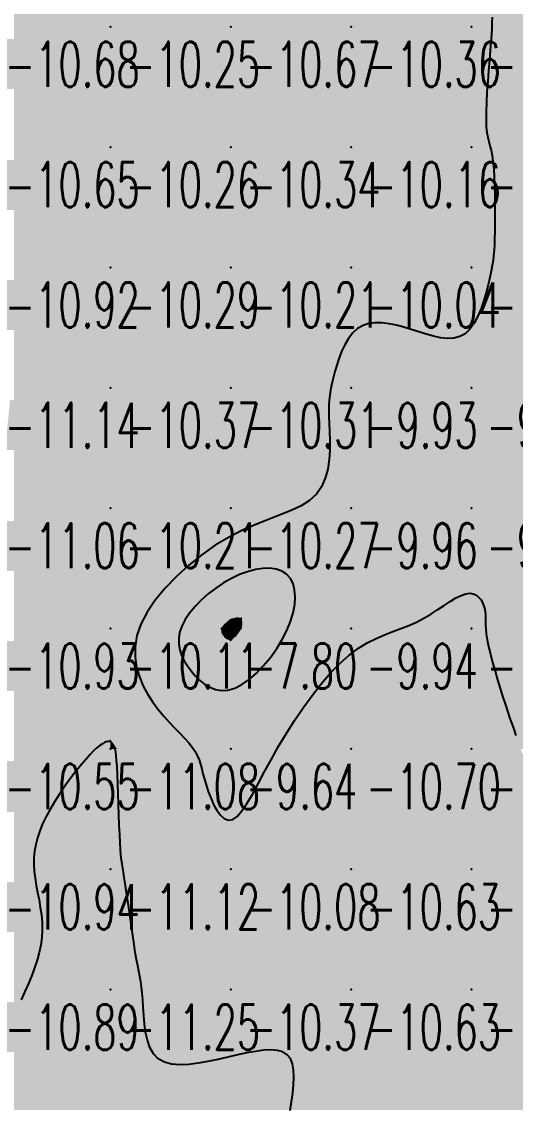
# Model space of a CAD drawing. Header units: millimetres. Extents: x 88261 to 90953, y 390274 to 392322.
# Drawn here: x 89812.9 to 89853.9, y 391777.6 to 391867.7 of the extents above; entities that cross this region are included whole.
import ezdxf
from ezdxf.enums import TextEntityAlignment as Align

# ---------------------------------------------------------------- set-up
doc = ezdxf.new("R2010")
doc.units = ezdxf.units.MM
doc.header["$LTSCALE"] = 25
for name, color, linetype in [('CN_03_00', 7, 'Continuous'), ('CN_04_00', 242, 'Continuous'), ('COTEAlt', 7, 'Continuous'), ('TN_COLORIAGE', 7, 'Continuous')]:
    doc.layers.add(name, color=color, linetype=linetype)
doc.styles.add('Simplex 1.0', font='Simplex.shx', dxfattribs={"width": 0.99, "height": 2.5})
doc.styles.get("Standard").update_dxf_attribs({"font": 'times.ttf'})

# ---------------------------------------------------------------- blocks, each defined once
blk = doc.blocks.new('COTE')
at = {"color": 0}
blk.add_point((0, 0), dxfattribs=at)
at = {"layer": 'COTEAlt'}
blk.add_attdef('ALT', text='', height=3.75, dxfattribs=at).set_placement((1.25, -1.25), align=Align.TOP_LEFT)

msp = doc.modelspace()

# ---------------------------------------------------------------- linework, layer by layer
at = {"layer": 'CN_03_00', "flags": 128}
for points, elevation in [([(89835.218, 391817.824), (89835.433, 391818.545), (89835.56, 391819.229), (89835.6, 391819.868), (89835.553, 391820.45), (89835.418, 391820.965), (89835.197, 391821.403), (89834.89, 391821.753), (89834.498, 391822.008), (89834.032, 391822.169), (89833.502, 391822.24), (89832.921, 391822.226), (89832.3, 391822.13), (89831.65, 391821.958), (89830.983, 391821.712), (89830.311, 391821.398), (89829.644, 391821.02), (89828.995, 391820.588), (89828.377, 391820.112), (89827.803, 391819.602), (89827.283, 391819.07), (89826.831, 391818.525), (89826.46, 391817.978), (89826.181, 391817.439), (89826.004, 391816.917), (89825.923, 391816.412), (89825.929, 391815.925), (89826.013, 391815.454), (89826.166, 391814.999), (89826.379, 391814.558), (89826.643, 391814.131), (89826.949, 391813.717), (89827.29, 391813.318), (89827.664, 391812.947), (89828.069, 391812.623), (89828.508, 391812.362), (89828.977, 391812.179), (89829.479, 391812.094), (89830.011, 391812.121), (89830.575, 391812.279), (89831.167, 391812.577), (89831.774, 391813.002), (89832.382, 391813.534), (89832.976, 391814.151), (89833.541, 391814.835), (89834.063, 391815.564), (89834.525, 391816.318), (89834.915, 391817.078), (89835.218, 391817.824)], -9), ([(89831.071, 391817.336), (89831.107, 391817.455), (89831.128, 391817.569), (89831.135, 391817.675), (89831.127, 391817.771), (89831.105, 391817.856), (89831.068, 391817.929), (89831.017, 391817.987), (89830.952, 391818.029), (89830.875, 391818.055), (89830.787, 391818.067), (89830.691, 391818.065), (89830.588, 391818.049), (89830.481, 391818.021), (89830.37, 391817.98), (89830.259, 391817.928), (89830.149, 391817.865), (89830.041, 391817.794), (89829.939, 391817.715), (89829.844, 391817.631), (89829.758, 391817.542), (89829.683, 391817.452), (89829.622, 391817.362), (89829.575, 391817.272), (89829.546, 391817.186), (89829.533, 391817.102), (89829.534, 391817.022), (89829.548, 391816.944), (89829.573, 391816.868), (89829.608, 391816.795), (89829.652, 391816.725), (89829.703, 391816.656), (89829.759, 391816.59), (89829.821, 391816.529), (89829.888, 391816.475), (89829.961, 391816.432), (89830.038, 391816.402), (89830.121, 391816.388), (89830.21, 391816.392), (89830.303, 391816.418), (89830.401, 391816.468), (89830.501, 391816.538), (89830.602, 391816.626), (89830.7, 391816.728), (89830.794, 391816.841), (89830.88, 391816.962), (89830.957, 391817.087), (89831.021, 391817.213), (89831.071, 391817.336)], -8)]:
    msp.add_lwpolyline(points, close=True, dxfattribs=dict(at, elevation=elevation))
at = {"layer": 'CN_03_00', "elevation": -11, "flags": 128}
msp.add_lwpolyline([(89835.189, 391777.179), (89835.304, 391777.919), (89835.401, 391778.639), (89835.468, 391779.328), (89835.493, 391779.971), (89835.464, 391780.557), (89835.369, 391781.07), (89835.196, 391781.499), (89834.932, 391781.83), (89834.57, 391782.054), (89834.116, 391782.181), (89833.579, 391782.222), (89832.97, 391782.193), (89832.298, 391782.105), (89831.573, 391781.972), (89830.806, 391781.808), (89830.006, 391781.625), (89829.184, 391781.437), (89828.357, 391781.262), (89827.541, 391781.118), (89826.754, 391781.023), (89826.012, 391780.994), (89825.333, 391781.051), (89824.733, 391781.211), (89824.23, 391781.492), (89823.835, 391781.904), (89823.538, 391782.428), (89823.324, 391783.037), (89823.176, 391783.702), (89823.079, 391784.398), (89823.018, 391785.095), (89822.977, 391785.768), (89822.94, 391786.388), (89822.894, 391786.937), (89822.838, 391787.426), (89822.772, 391787.879), (89822.696, 391788.315), (89822.613, 391788.756), (89822.522, 391789.224), (89822.425, 391789.739), (89822.322, 391790.323), (89822.215, 391790.988), (89822.104, 391791.719), (89821.993, 391792.489), (89821.882, 391793.274), (89821.775, 391794.048), (89821.671, 391794.787), (89821.575, 391795.466), (89821.487, 391796.059), (89821.408, 391796.55), (89821.339, 391796.961), (89821.278, 391797.322), (89821.224, 391797.663), (89821.177, 391798.014), (89821.134, 391798.406), (89821.095, 391798.869), (89821.059, 391799.433), (89821.026, 391800.118), (89820.993, 391800.901), (89820.962, 391801.747), (89820.931, 391802.624), (89820.901, 391803.495), (89820.87, 391804.329), (89820.838, 391805.091), (89820.805, 391805.747), (89820.771, 391806.271), (89820.735, 391806.674), (89820.698, 391806.973), (89820.661, 391807.186), (89820.624, 391807.333), (89820.586, 391807.43), (89820.549, 391807.496), (89820.513, 391807.55), (89820.477, 391807.606), (89820.44, 391807.663), (89820.398, 391807.719), (89820.35, 391807.769), (89820.292, 391807.811), (89820.221, 391807.841), (89820.136, 391807.855), (89820.033, 391807.85), (89819.911, 391807.822), (89819.764, 391807.764), (89819.592, 391807.669), (89819.39, 391807.53), (89819.157, 391807.34), (89818.888, 391807.093), (89818.58, 391806.78), (89818.232, 391806.394), (89817.842, 391805.934), (89817.42, 391805.407), (89816.978, 391804.828), (89816.53, 391804.211), (89816.088, 391803.568), (89815.665, 391802.914), (89815.272, 391802.261), (89814.922, 391801.624), (89814.627, 391801.013), (89814.384, 391800.424), (89814.194, 391799.854), (89814.052, 391799.295), (89813.958, 391798.744), (89813.908, 391798.193), (89813.901, 391797.637), (89813.934, 391797.072), (89814.003, 391796.492), (89814.1, 391795.899), (89814.211, 391795.294), (89814.326, 391794.681), (89814.434, 391794.061), (89814.522, 391793.437), (89814.58, 391792.81), (89814.596, 391792.185), (89814.56, 391791.56), (89814.476, 391790.937), (89814.346, 391790.311), (89814.174, 391789.681), (89813.965, 391789.044), (89813.723, 391788.399), (89813.452, 391787.743), (89813.156, 391787.073), (89812.838, 391786.39)], dxfattribs=at)
at = {"layer": 'CN_04_00', "elevation": -10, "flags": 128}
msp.add_lwpolyline([(89851.954, 391868.024), (89851.934, 391867.593), (89851.913, 391867.127), (89851.886, 391866.599), (89851.847, 391865.982), (89851.792, 391865.257), (89851.727, 391864.444), (89851.656, 391863.576), (89851.587, 391862.682), (89851.524, 391861.795), (89851.475, 391860.944), (89851.446, 391860.16), (89851.442, 391859.476), (89851.468, 391858.911), (89851.52, 391858.445), (89851.591, 391858.048), (89851.675, 391857.689), (89851.766, 391857.34), (89851.859, 391856.969), (89851.946, 391856.545), (89852.022, 391856.04), (89852.082, 391855.431), (89852.127, 391854.736), (89852.157, 391853.981), (89852.176, 391853.191), (89852.185, 391852.392), (89852.186, 391851.611), (89852.181, 391850.873), (89852.172, 391850.205), (89852.159, 391849.624), (89852.141, 391849.117), (89852.115, 391848.661), (89852.078, 391848.235), (89852.027, 391847.818), (89851.959, 391847.387), (89851.872, 391846.92), (89851.762, 391846.396), (89851.627, 391845.801), (89851.464, 391845.154), (89851.269, 391844.484), (89851.039, 391843.817), (89850.772, 391843.18), (89850.464, 391842.602), (89850.111, 391842.11), (89849.711, 391841.731), (89849.262, 391841.485), (89848.77, 391841.361), (89848.239, 391841.339), (89847.677, 391841.399), (89847.09, 391841.524), (89846.485, 391841.693), (89845.867, 391841.886), (89845.242, 391842.086), (89844.619, 391842.273), (89844.001, 391842.435), (89843.397, 391842.558), (89842.811, 391842.63), (89842.251, 391842.638), (89841.722, 391842.57), (89841.23, 391842.414), (89840.783, 391842.157), (89840.384, 391841.792), (89840.032, 391841.336), (89839.723, 391840.811), (89839.456, 391840.239), (89839.226, 391839.644), (89839.031, 391839.046), (89838.867, 391838.469), (89838.732, 391837.935), (89838.622, 391837.459), (89838.536, 391837.028), (89838.472, 391836.622), (89838.428, 391836.222), (89838.403, 391835.806), (89838.395, 391835.356), (89838.402, 391834.85), (89838.423, 391834.269), (89838.453, 391833.601), (89838.476, 391832.863), (89838.472, 391832.081), (89838.421, 391831.279), (89838.304, 391830.485), (89838.101, 391829.723), (89837.792, 391829.018), (89837.358, 391828.396), (89836.786, 391827.873), (89836.085, 391827.43), (89835.273, 391827.038), (89834.364, 391826.668), (89833.377, 391826.292), (89832.327, 391825.88), (89831.231, 391825.404), (89830.105, 391824.835), (89828.967, 391824.152), (89827.841, 391823.368), (89826.753, 391822.5), (89825.729, 391821.57), (89824.795, 391820.595), (89823.976, 391819.597), (89823.298, 391818.593), (89822.787, 391817.605), (89822.461, 391816.648), (89822.307, 391815.728), (89822.302, 391814.846), (89822.426, 391814.006), (89822.657, 391813.21), (89822.973, 391812.459), (89823.354, 391811.757), (89823.778, 391811.106), (89824.225, 391810.507), (89824.683, 391809.956), (89825.14, 391809.448), (89825.587, 391808.978), (89826.013, 391808.541), (89826.406, 391808.133), (89826.756, 391807.748), (89827.052, 391807.381), (89827.287, 391807.027), (89827.471, 391806.678), (89827.615, 391806.326), (89827.733, 391805.963), (89827.838, 391805.581), (89827.941, 391805.172), (89828.057, 391804.728), (89828.197, 391804.24), (89828.372, 391803.708), (89828.582, 391803.157), (89828.823, 391802.623), (89829.093, 391802.138), (89829.39, 391801.737), (89829.71, 391801.452), (89830.051, 391801.318), (89830.409, 391801.368), (89830.784, 391801.625), (89831.178, 391802.076), (89831.596, 391802.693), (89832.042, 391803.453), (89832.52, 391804.329), (89833.034, 391805.297), (89833.59, 391806.33), (89834.191, 391807.405), (89834.839, 391808.496), (89835.529, 391809.584), (89836.253, 391810.652), (89837.002, 391811.679), (89837.768, 391812.65), (89838.543, 391813.544), (89839.32, 391814.344), (89840.089, 391815.031), (89840.845, 391815.594), (89841.585, 391816.049), (89842.309, 391816.419), (89843.017, 391816.725), (89843.707, 391816.99), (89844.379, 391817.237), (89845.033, 391817.489), (89845.668, 391817.767), (89846.282, 391818.089), (89846.874, 391818.44), (89847.439, 391818.804), (89847.975, 391819.159), (89848.478, 391819.489), (89848.945, 391819.773), (89849.372, 391819.993), (89849.756, 391820.129), (89850.096, 391820.169), (89850.39, 391820.122), (89850.643, 391820.003), (89850.854, 391819.826), (89851.028, 391819.607), (89851.164, 391819.361), (89851.265, 391819.103), (89851.333, 391818.848), (89851.372, 391818.606), (89851.388, 391818.369), (89851.391, 391818.123), (89851.391, 391817.855), (89851.397, 391817.553), (89851.417, 391817.203), (89851.462, 391816.791), (89851.539, 391816.305), (89851.657, 391815.737), (89851.809, 391815.1), (89851.99, 391814.413), (89852.191, 391813.696), (89852.405, 391812.966), (89852.625, 391812.242), (89852.844, 391811.544), (89853.054, 391810.891), (89853.249, 391810.296), (89853.431, 391809.753), (89853.603, 391809.253), (89853.768, 391808.784), (89853.928, 391808.337)], dxfattribs=at)
at = {"layer": 'TN_COLORIAGE', "color": 191}
for points in [[(89810.249, 391877.239, -10.068), (89810.249, 391867.239, -10.068), (89820.249, 391877.239, -10.068)], [(89810.249, 391867.239, -10.068), (89820.249, 391867.239, -10.068), (89820.249, 391877.239, -10.068)], [(89820.249, 391877.239, -10.244), (89820.249, 391867.239, -10.244), (89830.249, 391877.239, -10.244)], [(89820.249, 391867.239, -10.244), (89830.249, 391867.239, -10.244), (89830.249, 391877.239, -10.244)], [(89830.249, 391867.239, -10), (89838.341, 391875.331, -10), (89830.249, 391877.239, -10), (89836.313, 391877.239, -10)], [(89850.249, 391877.239, -10), (89843.193, 391877.239, -10), (89840.249, 391867.239, -10), (89840.249, 391874.165, -10)], [(89840.249, 391867.239, -10.38), (89850.249, 391867.239, -10.38), (89850.249, 391877.239, -10.38)], [(89850.249, 391877.239, -10), (89853.42, 391877.239, -10), (89850.249, 391867.239, -10), (89851.85, 391868.841, -10)], [(89830.249, 391867.239, -10), (89838.341, 391875.331, -10), (89840.249, 391867.239, -10), (89840.249, 391874.165, -10)], [(89851.85, 391868.841, -10.156), (89852.032, 391867.239, -10.156), (89850.249, 391867.239, -10.156)], [(89810.249, 391867.239, -10.253), (89810.249, 391857.239, -10.253), (89820.249, 391867.239, -10.253)], [(89810.249, 391857.239, -10.253), (89820.249, 391857.239, -10.253), (89820.249, 391867.239, -10.253)], [(89820.249, 391867.239, -10.673), (89820.249, 391857.239, -10.673), (89830.249, 391867.239, -10.673)], [(89820.249, 391857.239, -10.673), (89830.249, 391857.239, -10.673), (89830.249, 391867.239, -10.673)], [(89830.249, 391867.239, -10.357), (89830.249, 391857.239, -10.357), (89840.249, 391867.239, -10.357)], [(89830.249, 391857.239, -10.357), (89840.249, 391857.239, -10.357), (89840.249, 391867.239, -10.357)], [(89840.249, 391867.239, -10.156), (89840.249, 391857.239, -10.156), (89850.249, 391867.239, -10.156)], [(89840.249, 391857.239, -10.156), (89850.249, 391857.239, -10.156), (89850.249, 391867.239, -10.156)], [(89850.249, 391867.239, -10), (89852.032, 391867.239, -10), (89850.249, 391857.239, -10), (89851.103, 391858.094, -10)], [(89851.103, 391858.094, -10.067), (89852.208, 391857.239, -10.067), (89850.249, 391857.239, -10.067)], [(89810.249, 391857.239, -10.265), (89810.249, 391847.239, -10.265), (89820.249, 391857.239, -10.265)], [(89810.249, 391847.239, -10.265), (89820.249, 391847.239, -10.265), (89820.249, 391857.239, -10.265)], [(89820.249, 391857.239, -10.341), (89820.249, 391847.239, -10.341), (89830.249, 391857.239, -10.341)], [(89820.249, 391847.239, -10.341), (89830.249, 391847.239, -10.341), (89830.249, 391857.239, -10.341)], [(89830.249, 391857.239, -10.16), (89830.249, 391847.239, -10.16), (89840.249, 391857.239, -10.16)], [(89830.249, 391847.239, -10.16), (89840.249, 391847.239, -10.16), (89840.249, 391857.239, -10.16)], [(89840.249, 391857.239, -10.067), (89840.249, 391847.239, -10.067), (89850.249, 391857.239, -10.067)], [(89840.249, 391847.239, -10.067), (89850.249, 391847.239, -10.067), (89850.249, 391857.239, -10.067)], [(89850.249, 391857.239, -10), (89852.208, 391857.239, -10), (89850.249, 391847.239, -10), (89852.197, 391849.188, -10)], [(89852.032, 391847.239, -10.067), (89852.197, 391849.188, -10.067), (89850.249, 391847.239, -10.067)], [(89810.249, 391843.622, -10.29), (89811.862, 391838.852, -10.29), (89810.249, 391847.239, -10.29), (89820.249, 391847.239, -10.29)], [(89812.029, 391837.239, -10.29), (89811.862, 391838.852, -10.29), (89820.249, 391837.239, -10.29), (89820.249, 391847.239, -10.29)], [(89820.249, 391837.239, -10.211), (89830.249, 391837.239, -10.211), (89830.249, 391847.239, -10.211)], [(89820.249, 391847.239, -10.211), (89820.249, 391837.239, -10.211), (89830.249, 391847.239, -10.211)], [(89830.249, 391847.239, -10.042), (89830.249, 391837.239, -10.042), (89840.249, 391847.239, -10.042)], [(89830.249, 391837.239, -10), (89838.462, 391837.239, -10), (89840.249, 391847.239, -10), (89840.249, 391843.368, -10)], [(89850.249, 391847.239, -10), (89845.239, 391842.23, -10), (89840.249, 391847.239, -10), (89840.249, 391843.368, -10)], [(89845.239, 391842.23, -10.067), (89850.249, 391840.229, -10.067), (89850.249, 391847.239, -10.067)], [(89852.032, 391847.239, -10.067), (89850.249, 391840.229, -10.067), (89850.249, 391847.239, -10.067)], [(89811.121, 391828.111, -10.213), (89810.96, 391827.239, -10.213), (89820.249, 391837.239, -10.213), (89820.249, 391827.239, -10.213)], [(89811.121, 391828.111, -10.37), (89812.029, 391837.239, -10.37), (89820.249, 391837.239, -10.37)], [(89820.249, 391827.239, -10.306), (89830.249, 391827.239, -10.306), (89830.249, 391837.239, -10.306)], [(89820.249, 391837.239, -10.306), (89820.249, 391827.239, -10.306), (89830.249, 391837.239, -10.306)], [(89830.249, 391837.239, -10), (89838.462, 391837.239, -10), (89830.249, 391827.239, -10), (89838.293, 391835.284, -10)], [(89838.293, 391835.284, -10.274), (89838.902, 391827.239, -10.274), (89830.249, 391827.239, -10.274)], [(89810.249, 391817.239, -10.213), (89820.249, 391817.239, -10.213), (89820.249, 391827.239, -10.213)], [(89810.249, 391822.563, -10.213), (89810.96, 391827.239, -10.213), (89810.249, 391817.239, -10.213), (89820.249, 391827.239, -10.213)], [(89830.249, 391827.239, -10), (89830.249, 391826.133, -10), (89820.249, 391817.239, -10), (89820.731, 391817.239, -10)], [(89820.249, 391827.239, -10.274), (89820.249, 391817.239, -10.274), (89830.249, 391827.239, -10.274)], [(89830.249, 391826.133, -10.274), (89838.902, 391827.239, -10.274), (89830.249, 391827.239, -10.274)], [(89850.249, 391821.22, -10.048), (89845.877, 391817.239, -10.048), (89850.249, 391817.239, -10.048)], [(89851.667, 391818.657, -10.048), (89850.249, 391821.22, -10.048), (89850.249, 391817.239, -10.048)], [(89851.086, 391817.239, -10.048), (89851.667, 391818.657, -10.048), (89850.249, 391817.239, -10.048)], [(89818.704, 391807.239, -10.111), (89820.249, 391808.093, -10.111), (89810.249, 391807.239, -10.111), (89820.249, 391817.239, -10.111)], [(89810.249, 391817.239, -10.111), (89810.249, 391807.239, -10.111), (89820.249, 391817.239, -10.111)], [(89820.249, 391808.093, -10), (89820.501, 391807.492, -10), (89820.249, 391817.239, -10), (89823.549, 391810.54, -10)], [(89823.549, 391810.54, -10.111), (89820.731, 391817.239, -10.111), (89820.249, 391817.239, -10.111)], [(89840.249, 391807.239, -10), (89840.249, 391816.427, -10), (89850.249, 391817.239, -10), (89845.877, 391817.239, -10)], [(89840.249, 391807.239, -10.048), (89850.249, 391807.239, -10.048), (89850.249, 391817.239, -10.048)], [(89850.249, 391807.239, -10), (89853.226, 391810.217, -10), (89850.249, 391817.239, -10), (89851.086, 391817.239, -10)], [(89833.662, 391807.239, -10.7), (89840.249, 391816.427, -10.7), (89840.249, 391807.239, -10.7)], [(89820.822, 391807.239, -10), (89827.741, 391807.239, -10), (89820.501, 391807.492, -10), (89823.549, 391810.54, -10)], [(89853.226, 391810.217, -10.223), (89854.332, 391807.239, -10.223), (89850.249, 391807.239, -10.223)], [(89814.326, 391801.316, -10.546), (89818.704, 391807.239, -10.546), (89810.249, 391797.239, -10.546), (89810.249, 391807.239, -10.546)], [(89820.822, 391807.239, -10), (89821.039, 391798.03, -10), (89827.741, 391807.239, -10), (89827.798, 391804.789, -10)], [(89840.249, 391807.239, -10), (89833.662, 391807.239, -10), (89830.249, 391797.239, -10), (89830.249, 391799.044, -10)], [(89830.249, 391797.239, -10.7), (89840.249, 391797.239, -10.7), (89840.249, 391807.239, -10.7)], [(89840.249, 391807.239, -10.223), (89840.249, 391797.239, -10.223), (89850.249, 391807.239, -10.223)], [(89840.249, 391797.239, -10.223), (89850.249, 391797.239, -10.223), (89850.249, 391807.239, -10.223)], [(89850.249, 391797.239, -10), (89855.926, 391802.916, -10), (89850.249, 391807.239, -10), (89854.332, 391807.239, -10)], [(89821.377, 391797.239, -10), (89821.039, 391798.03, -10), (89830.249, 391797.239, -10), (89827.798, 391804.789, -10)], [(89827.798, 391804.789, -10.08), (89830.249, 391799.044, -10.08), (89830.249, 391797.239, -10.08)], [(89855.926, 391802.916, -10.424), (89855.968, 391797.239, -10.424), (89850.249, 391797.239, -10.424)], [(89814.326, 391801.316, -10.943), (89813.528, 391797.239, -10.943), (89810.249, 391797.239, -10.943)], [(89813.528, 391797.239, -10.887), (89815.167, 391792.157, -10.887), (89810.249, 391797.239, -10.887), (89810.249, 391787.239, -10.887)], [(89821.377, 391797.239, -10.08), (89822.374, 391789.364, -10.08), (89830.249, 391797.239, -10.08)], [(89823.063, 391787.239, -10.08), (89822.374, 391789.364, -10.08), (89830.249, 391787.239, -10.08), (89830.249, 391797.239, -10.08)], [(89830.249, 391797.239, -10.635), (89830.249, 391787.239, -10.635), (89840.249, 391797.239, -10.635)], [(89830.249, 391787.239, -10.635), (89840.249, 391787.239, -10.635), (89840.249, 391797.239, -10.635)], [(89840.249, 391797.239, -10.424), (89840.249, 391787.239, -10.424), (89850.249, 391797.239, -10.424)], [(89840.249, 391787.239, -10.424), (89850.249, 391787.239, -10.424), (89850.249, 391797.239, -10.424)], [(89850.249, 391787.239, -10), (89856.909, 391793.9, -10), (89850.249, 391797.239, -10), (89855.968, 391797.239, -10)], [(89856.909, 391793.9, -10.634), (89857.816, 391787.239, -10.634), (89850.249, 391787.239, -10.634)], [(89815.167, 391792.157, -10.887), (89813.38, 391787.239, -10.887), (89810.249, 391787.239, -10.887)], [(89810.249, 391781.322, -10.887), (89813.38, 391787.239, -10.887), (89810.249, 391787.239, -10.887)], [(89823.017, 391780.007, -10.366), (89823.063, 391787.239, -10.366), (89830.249, 391787.239, -10.366)], [(89823.017, 391780.007, -10.366), (89830.249, 391781.681, -10.366), (89830.249, 391787.239, -10.366)], [(89836.024, 391783.015, -10.366), (89830.249, 391781.681, -10.366), (89840.249, 391787.239, -10.366), (89830.249, 391787.239, -10.366)], [(89836.024, 391783.015, -10.493), (89835.249, 391777.239, -10.493), (89840.249, 391787.239, -10.493), (89840.249, 391777.239, -10.493)], [(89840.249, 391787.239, -10.634), (89840.249, 391777.239, -10.634), (89850.249, 391787.239, -10.634)], [(89840.249, 391777.239, -10.634), (89850.249, 391777.239, -10.634), (89850.249, 391787.239, -10.634)], [(89850.249, 391787.239, -10), (89857.816, 391787.239, -10), (89850.249, 391777.239, -10), (89856.457, 391783.448, -10)], [(89850.249, 391777.239, -10), (89856.457, 391783.448, -10), (89860.249, 391777.239, -10), (89860.249, 391782.103, -10)]]:
    msp.add_solid(points, dxfattribs=at)
at = {"layer": 'TN_COLORIAGE', "color": 181}
for points in [[(89852.032, 391867.239, -9.181), (89851.85, 391868.841, -9.181), (89860.249, 391867.239, -9.181), (89860.249, 391877.239, -9.181)], [(89852.208, 391857.239, -9.281), (89851.103, 391858.094, -9.281), (89860.249, 391857.239, -9.281), (89860.249, 391867.239, -9.281)], [(89851.103, 391858.094, -9.281), (89852.032, 391867.239, -9.281), (89860.249, 391867.239, -9.281)], [(89852.197, 391849.188, -9.692), (89852.032, 391847.239, -9.692), (89860.249, 391857.239, -9.692), (89860.249, 391847.239, -9.692)], [(89852.197, 391849.188, -9.724), (89852.208, 391857.239, -9.724), (89860.249, 391857.239, -9.724)], [(89850.249, 391837.239, -9.692), (89860.249, 391837.239, -9.692), (89860.249, 391847.239, -9.692)], [(89850.249, 391840.229, -9.692), (89852.032, 391847.239, -9.692), (89850.249, 391837.239, -9.692), (89860.249, 391847.239, -9.692)], [(89840.249, 391843.368, -9.934), (89838.462, 391837.239, -9.934), (89840.249, 391837.239, -9.934)], [(89840.249, 391843.368, -9.934), (89845.239, 391842.23, -9.934), (89840.249, 391837.239, -9.934)], [(89850.249, 391840.229, -9.934), (89845.239, 391842.23, -9.934), (89850.249, 391837.239, -9.934), (89840.249, 391837.239, -9.934)], [(89838.902, 391827.239, -9.934), (89838.293, 391835.284, -9.934), (89840.249, 391827.239, -9.934), (89840.249, 391837.239, -9.934)], [(89838.293, 391835.284, -9.934), (89838.462, 391837.239, -9.934), (89840.249, 391837.239, -9.934)], [(89840.249, 391827.239, -9.972), (89850.249, 391827.239, -9.972), (89850.249, 391837.239, -9.972)], [(89840.249, 391837.239, -9.972), (89840.249, 391827.239, -9.972), (89850.249, 391837.239, -9.972)], [(89850.249, 391837.239, -9.721), (89850.249, 391827.239, -9.721), (89860.249, 391837.239, -9.721)], [(89850.249, 391827.239, -9.721), (89860.249, 391827.239, -9.721), (89860.249, 391837.239, -9.721)], [(89838.902, 391827.239, -9), (89830.249, 391826.133, -9), (89840.249, 391827.239, -9), (89830.249, 391822.087, -9)], [(89830.249, 391822.087, -9.957), (89835.808, 391822.798, -9.957), (89840.249, 391827.239, -9.957)], [(89840.249, 391827.239, -9), (89835.808, 391822.798, -9), (89840.249, 391817.239, -9), (89835.858, 391817.239, -9)], [(89845.877, 391817.239, -9.927), (89850.249, 391821.22, -9.927), (89840.249, 391817.239, -9.927), (89850.249, 391827.239, -9.927)], [(89840.249, 391827.239, -9.927), (89840.249, 391817.239, -9.927), (89850.249, 391827.239, -9.927)], [(89850.249, 391821.22, -9.709), (89851.667, 391818.657, -9.709), (89850.249, 391827.239, -9.709), (89860.249, 391827.239, -9.709)], [(89851.667, 391818.657, -9.474), (89851.086, 391817.239, -9.474), (89860.249, 391827.239, -9.474), (89860.249, 391817.239, -9.474)], [(89820.731, 391817.239, -9), (89830.249, 391826.133, -9), (89825.061, 391817.239, -9), (89830.249, 391822.087, -9)], [(89820.731, 391817.239, -9), (89823.549, 391810.54, -9), (89825.061, 391817.239, -9), (89826.597, 391813.587, -9)], [(89840.249, 391816.427, -9.637), (89833.662, 391807.239, -9.637), (89840.249, 391817.239, -9.637), (89830.249, 391807.239, -9.637)], [(89840.249, 391817.239, -9), (89835.858, 391817.239, -9), (89830.249, 391807.239, -9), (89830.249, 391810.712, -9)], [(89845.877, 391817.239, -9.938), (89840.249, 391816.427, -9.938), (89840.249, 391817.239, -9.938)], [(89851.086, 391817.239, -9.474), (89853.226, 391810.217, -9.474), (89860.249, 391817.239, -9.474)], [(89854.332, 391807.239, -9.474), (89853.226, 391810.217, -9.474), (89860.249, 391807.239, -9.474), (89860.249, 391817.239, -9.474)], [(89827.741, 391807.239, -9), (89823.549, 391810.54, -9), (89830.249, 391807.239, -9), (89826.597, 391813.587, -9)], [(89826.597, 391813.587, -9.637), (89830.249, 391810.712, -9.637), (89830.249, 391807.239, -9.637)], [(89827.741, 391807.239, -9.637), (89827.798, 391804.789, -9.637), (89830.249, 391807.239, -9.637)], [(89830.249, 391799.044, -9.637), (89827.798, 391804.789, -9.637), (89830.249, 391807.239, -9.637)], [(89830.249, 391799.044, -9.637), (89833.662, 391807.239, -9.637), (89830.249, 391807.239, -9.637)]]:
    msp.add_solid(points, dxfattribs=at)
at = {"layer": 'TN_COLORIAGE', "color": 171}
for points in [[(89835.808, 391822.798, -8), (89830.249, 391822.087, -8), (89831.169, 391818.16, -8), (89830.249, 391818.042, -8)], [(89835.858, 391817.239, -8), (89835.808, 391822.798, -8), (89831.177, 391817.239, -8), (89831.169, 391818.16, -8)], [(89825.061, 391817.239, -8), (89830.249, 391822.087, -8), (89829.39, 391817.239, -8), (89830.249, 391818.042, -8)], [(89825.061, 391817.239, -8), (89826.597, 391813.587, -8), (89829.39, 391817.239, -8), (89829.644, 391816.635, -8)], [(89830.249, 391810.712, -8), (89835.858, 391817.239, -8), (89830.249, 391816.159, -8), (89831.177, 391817.239, -8)], [(89830.249, 391810.712, -8), (89826.597, 391813.587, -8), (89830.249, 391816.159, -8), (89829.644, 391816.635, -8)]]:
    msp.add_solid(points, dxfattribs=at)
at = {"layer": 'TN_COLORIAGE', "color": 161}
for points in [[(89829.39, 391817.239, -7.802), (89830.249, 391818.042, -7.802), (89830.249, 391817.239, -7.802)], [(89831.177, 391817.239, -7.802), (89831.169, 391818.16, -7.802), (89830.249, 391817.239, -7.802)], [(89831.169, 391818.16, -7.802), (89830.249, 391818.042, -7.802), (89830.249, 391817.239, -7.802)], [(89829.39, 391817.239, -7.802), (89829.644, 391816.635, -7.802), (89830.249, 391817.239, -7.802)], [(89830.249, 391816.159, -7.802), (89829.644, 391816.635, -7.802), (89830.249, 391817.239, -7.802)], [(89830.249, 391816.159, -7.802), (89831.177, 391817.239, -7.802), (89830.249, 391817.239, -7.802)]]:
    msp.add_solid(points, dxfattribs=at)
at = {"layer": 'TN_COLORIAGE', "color": 201}
for points in [[(89820.249, 391797.239, -11), (89813.528, 391797.239, -11), (89820.249, 391807.239, -11), (89814.326, 391801.316, -11)], [(89818.704, 391807.239, -11.083), (89814.326, 391801.316, -11.083), (89820.249, 391807.239, -11.083)], [(89820.249, 391808.093, -11.083), (89818.704, 391807.239, -11.083), (89820.249, 391807.239, -11.083)], [(89820.501, 391807.492, -11.083), (89820.249, 391808.093, -11.083), (89820.249, 391807.239, -11.083)], [(89820.501, 391807.492, -11.083), (89820.822, 391807.239, -11.083), (89820.249, 391807.239, -11.083)], [(89820.249, 391797.239, -11), (89821.039, 391798.03, -11), (89820.249, 391807.239, -11), (89820.822, 391807.239, -11)], [(89821.039, 391798.03, -11.117), (89821.377, 391797.239, -11.117), (89820.249, 391797.239, -11.117)], [(89820.249, 391787.239, -11), (89813.38, 391787.239, -11), (89820.249, 391797.239, -11), (89815.167, 391792.157, -11)], [(89815.167, 391792.157, -11.117), (89813.528, 391797.239, -11.117), (89820.249, 391797.239, -11.117)], [(89820.249, 391787.239, -11), (89822.374, 391789.364, -11), (89820.249, 391797.239, -11), (89821.377, 391797.239, -11)], [(89822.374, 391789.364, -11.248), (89823.063, 391787.239, -11.248), (89820.249, 391787.239, -11.248)], [(89820.249, 391787.239, -11), (89813.38, 391787.239, -11), (89810.249, 391777.239, -11), (89810.249, 391781.322, -11)], [(89810.249, 391777.239, -11.248), (89820.249, 391777.239, -11.248), (89820.249, 391787.239, -11.248)], [(89820.249, 391787.239, -11), (89823.063, 391787.239, -11), (89820.249, 391777.239, -11), (89823.017, 391780.007, -11)], [(89830.249, 391781.681, -11.507), (89836.024, 391783.015, -11.507), (89830.249, 391777.239, -11.507)], [(89835.249, 391777.239, -11.507), (89836.024, 391783.015, -11.507), (89830.249, 391777.239, -11.507)], [(89830.249, 391777.239, -11), (89830.249, 391781.681, -11), (89820.249, 391777.239, -11), (89823.017, 391780.007, -11)]]:
    msp.add_solid(points, dxfattribs=at)

# ---------------------------------------------------------------- block references
at = {"layer": 'COTEAlt'}
ref = msp.add_blockref('COTE', (89810.249, 391867.239), dxfattribs=at)
ref.add_attrib('ALT', '-10.68', dxfattribs={"height": 3.75, "style": 'Simplex 1.0', "width": 0.6}).set_placement((89811.499, 391865.989), align=Align.TOP_LEFT)
ref = msp.add_blockref('COTE', (89820.249, 391867.239), dxfattribs=at)
ref.add_attrib('ALT', '-10.25', dxfattribs={"height": 3.75, "style": 'Simplex 1.0', "width": 0.6}).set_placement((89821.499, 391865.989), align=Align.TOP_LEFT)
ref = msp.add_blockref('COTE', (89830.249, 391867.239), dxfattribs=at)
ref.add_attrib('ALT', '-10.67', dxfattribs={"height": 3.75, "style": 'Simplex 1.0', "width": 0.6}).set_placement((89831.499, 391865.989), align=Align.TOP_LEFT)
ref = msp.add_blockref('COTE', (89840.249, 391867.239), dxfattribs=at)
ref.add_attrib('ALT', '-10.36', dxfattribs={"height": 3.75, "style": 'Simplex 1.0', "width": 0.6}).set_placement((89841.499, 391865.989), align=Align.TOP_LEFT)
ref = msp.add_blockref('COTE', (89850.249, 391867.239), dxfattribs=at)
ref.add_attrib('ALT', '-10.16', dxfattribs={"height": 3.75, "style": 'Simplex 1.0', "width": 0.6}).set_placement((89851.499, 391865.989), align=Align.TOP_LEFT)
ref = msp.add_blockref('COTE', (89810.249, 391857.239), dxfattribs=at)
ref.add_attrib('ALT', '-10.65', dxfattribs={"height": 3.75, "style": 'Simplex 1.0', "width": 0.6}).set_placement((89811.499, 391855.989), align=Align.TOP_LEFT)
ref = msp.add_blockref('COTE', (89820.249, 391857.239), dxfattribs=at)
ref.add_attrib('ALT', '-10.26', dxfattribs={"height": 3.75, "style": 'Simplex 1.0', "width": 0.6}).set_placement((89821.499, 391855.989), align=Align.TOP_LEFT)
ref = msp.add_blockref('COTE', (89830.249, 391857.239), dxfattribs=at)
ref.add_attrib('ALT', '-10.34', dxfattribs={"height": 3.75, "style": 'Simplex 1.0', "width": 0.6}).set_placement((89831.499, 391855.989), align=Align.TOP_LEFT)
ref = msp.add_blockref('COTE', (89840.249, 391857.239), dxfattribs=at)
ref.add_attrib('ALT', '-10.16', dxfattribs={"height": 3.75, "style": 'Simplex 1.0', "width": 0.6}).set_placement((89841.499, 391855.989), align=Align.TOP_LEFT)
ref = msp.add_blockref('COTE', (89850.249, 391857.239), dxfattribs=at)
ref.add_attrib('ALT', '-10.07', dxfattribs={"height": 3.75, "style": 'Simplex 1.0', "width": 0.6}).set_placement((89851.499, 391855.989), align=Align.TOP_LEFT)
ref = msp.add_blockref('COTE', (89810.249, 391847.239), dxfattribs=at)
ref.add_attrib('ALT', '-10.92', dxfattribs={"height": 3.75, "style": 'Simplex 1.0', "width": 0.6}).set_placement((89811.499, 391845.989), align=Align.TOP_LEFT)
ref = msp.add_blockref('COTE', (89820.249, 391847.239), dxfattribs=at)
ref.add_attrib('ALT', '-10.29', dxfattribs={"height": 3.75, "style": 'Simplex 1.0', "width": 0.6}).set_placement((89821.499, 391845.989), align=Align.TOP_LEFT)
ref = msp.add_blockref('COTE', (89830.249, 391847.239), dxfattribs=at)
ref.add_attrib('ALT', '-10.21', dxfattribs={"height": 3.75, "style": 'Simplex 1.0', "width": 0.6}).set_placement((89831.499, 391845.989), align=Align.TOP_LEFT)
ref = msp.add_blockref('COTE', (89840.249, 391847.239), dxfattribs=at)
ref.add_attrib('ALT', '-10.04', dxfattribs={"height": 3.75, "style": 'Simplex 1.0', "width": 0.6}).set_placement((89841.499, 391845.989), align=Align.TOP_LEFT)
ref = msp.add_blockref('COTE', (89850.249, 391847.239), dxfattribs=at)
ref.add_attrib('ALT', '-10.07', dxfattribs={"height": 3.75, "style": 'Simplex 1.0', "width": 0.6}).set_placement((89851.499, 391845.989), align=Align.TOP_LEFT)
ref = msp.add_blockref('COTE', (89810.249, 391837.239), dxfattribs=at)
ref.add_attrib('ALT', '-11.14', dxfattribs={"height": 3.75, "style": 'Simplex 1.0', "width": 0.6}).set_placement((89811.499, 391835.989), align=Align.TOP_LEFT)
ref = msp.add_blockref('COTE', (89820.249, 391837.239), dxfattribs=at)
ref.add_attrib('ALT', '-10.37', dxfattribs={"height": 3.75, "style": 'Simplex 1.0', "width": 0.6}).set_placement((89821.499, 391835.989), align=Align.TOP_LEFT)
ref = msp.add_blockref('COTE', (89830.249, 391837.239), dxfattribs=at)
ref.add_attrib('ALT', '-10.31', dxfattribs={"height": 3.75, "style": 'Simplex 1.0', "width": 0.6}).set_placement((89831.499, 391835.989), align=Align.TOP_LEFT)
ref = msp.add_blockref('COTE', (89840.249, 391837.239), dxfattribs=at)
ref.add_attrib('ALT', '-9.93', dxfattribs={"height": 3.75, "style": 'Simplex 1.0', "width": 0.6}).set_placement((89841.499, 391835.989), align=Align.TOP_LEFT)
ref = msp.add_blockref('COTE', (89850.249, 391837.239), dxfattribs=at)
ref.add_attrib('ALT', '-9.97', dxfattribs={"height": 3.75, "style": 'Simplex 1.0', "width": 0.6}).set_placement((89851.499, 391835.989), align=Align.TOP_LEFT)
ref = msp.add_blockref('COTE', (89810.249, 391827.239), dxfattribs=at)
ref.add_attrib('ALT', '-11.06', dxfattribs={"height": 3.75, "style": 'Simplex 1.0', "width": 0.6}).set_placement((89811.499, 391825.989), align=Align.TOP_LEFT)
ref = msp.add_blockref('COTE', (89820.249, 391827.239), dxfattribs=at)
ref.add_attrib('ALT', '-10.21', dxfattribs={"height": 3.75, "style": 'Simplex 1.0', "width": 0.6}).set_placement((89821.499, 391825.989), align=Align.TOP_LEFT)
ref = msp.add_blockref('COTE', (89830.249, 391827.239), dxfattribs=at)
ref.add_attrib('ALT', '-10.27', dxfattribs={"height": 3.75, "style": 'Simplex 1.0', "width": 0.6}).set_placement((89831.499, 391825.989), align=Align.TOP_LEFT)
ref = msp.add_blockref('COTE', (89840.249, 391827.239), dxfattribs=at)
ref.add_attrib('ALT', '-9.96', dxfattribs={"height": 3.75, "style": 'Simplex 1.0', "width": 0.6}).set_placement((89841.499, 391825.989), align=Align.TOP_LEFT)
ref = msp.add_blockref('COTE', (89850.249, 391827.239), dxfattribs=at)
ref.add_attrib('ALT', '-9.93', dxfattribs={"height": 3.75, "style": 'Simplex 1.0', "width": 0.6}).set_placement((89851.499, 391825.989), align=Align.TOP_LEFT)
ref = msp.add_blockref('COTE', (89810.249, 391817.239), dxfattribs=at)
ref.add_attrib('ALT', '-10.93', dxfattribs={"height": 3.75, "style": 'Simplex 1.0', "width": 0.6}).set_placement((89811.499, 391815.989), align=Align.TOP_LEFT)
ref = msp.add_blockref('COTE', (89820.249, 391817.239), dxfattribs=at)
ref.add_attrib('ALT', '-10.11', dxfattribs={"height": 3.75, "style": 'Simplex 1.0', "width": 0.6}).set_placement((89821.499, 391815.989), align=Align.TOP_LEFT)
ref = msp.add_blockref('COTE', (89830.249, 391817.239), dxfattribs=at)
ref.add_attrib('ALT', '-7.80', dxfattribs={"height": 3.75, "style": 'Simplex 1.0', "width": 0.6}).set_placement((89831.499, 391815.989), align=Align.TOP_LEFT)
ref = msp.add_blockref('COTE', (89840.249, 391817.239), dxfattribs=at)
ref.add_attrib('ALT', '-9.94', dxfattribs={"height": 3.75, "style": 'Simplex 1.0', "width": 0.6}).set_placement((89841.499, 391815.989), align=Align.TOP_LEFT)
ref = msp.add_blockref('COTE', (89850.249, 391817.239), dxfattribs=at)
ref.add_attrib('ALT', '-10.05', dxfattribs={"height": 3.75, "style": 'Simplex 1.0', "width": 0.6}).set_placement((89851.499, 391815.989), align=Align.TOP_LEFT)
ref = msp.add_blockref('COTE', (89810.249, 391807.239), dxfattribs=at)
ref.add_attrib('ALT', '-10.55', dxfattribs={"height": 3.75, "style": 'Simplex 1.0', "width": 0.6}).set_placement((89811.499, 391805.989), align=Align.TOP_LEFT)
ref = msp.add_blockref('COTE', (89820.249, 391807.239), dxfattribs=at)
ref.add_attrib('ALT', '-11.08', dxfattribs={"height": 3.75, "style": 'Simplex 1.0', "width": 0.6}).set_placement((89821.499, 391805.989), align=Align.TOP_LEFT)
ref = msp.add_blockref('COTE', (89830.249, 391807.239), dxfattribs=at)
ref.add_attrib('ALT', '-9.64', dxfattribs={"height": 3.75, "style": 'Simplex 1.0', "width": 0.6}).set_placement((89831.499, 391805.989), align=Align.TOP_LEFT)
ref = msp.add_blockref('COTE', (89840.249, 391807.239), dxfattribs=at)
ref.add_attrib('ALT', '-10.70', dxfattribs={"height": 3.75, "style": 'Simplex 1.0', "width": 0.6}).set_placement((89841.499, 391805.989), align=Align.TOP_LEFT)
ref = msp.add_blockref('COTE', (89850.249, 391807.239), dxfattribs=at)
ref.add_attrib('ALT', '-10.22', dxfattribs={"height": 3.75, "style": 'Simplex 1.0', "width": 0.6}).set_placement((89851.499, 391805.989), align=Align.TOP_LEFT)
ref = msp.add_blockref('COTE', (89810.249, 391797.239), dxfattribs=at)
ref.add_attrib('ALT', '-10.94', dxfattribs={"height": 3.75, "style": 'Simplex 1.0', "width": 0.6}).set_placement((89811.499, 391795.989), align=Align.TOP_LEFT)
ref = msp.add_blockref('COTE', (89820.249, 391797.239), dxfattribs=at)
ref.add_attrib('ALT', '-11.12', dxfattribs={"height": 3.75, "style": 'Simplex 1.0', "width": 0.6}).set_placement((89821.499, 391795.989), align=Align.TOP_LEFT)
ref = msp.add_blockref('COTE', (89830.249, 391797.239), dxfattribs=at)
ref.add_attrib('ALT', '-10.08', dxfattribs={"height": 3.75, "style": 'Simplex 1.0', "width": 0.6}).set_placement((89831.499, 391795.989), align=Align.TOP_LEFT)
ref = msp.add_blockref('COTE', (89840.249, 391797.239), dxfattribs=at)
ref.add_attrib('ALT', '-10.63', dxfattribs={"height": 3.75, "style": 'Simplex 1.0', "width": 0.6}).set_placement((89841.499, 391795.989), align=Align.TOP_LEFT)
ref = msp.add_blockref('COTE', (89850.249, 391797.239), dxfattribs=at)
ref.add_attrib('ALT', '-10.42', dxfattribs={"height": 3.75, "style": 'Simplex 1.0', "width": 0.6}).set_placement((89851.499, 391795.989), align=Align.TOP_LEFT)
ref = msp.add_blockref('COTE', (89810.249, 391787.239), dxfattribs=at)
ref.add_attrib('ALT', '-10.89', dxfattribs={"height": 3.75, "style": 'Simplex 1.0', "width": 0.6}).set_placement((89811.499, 391785.989), align=Align.TOP_LEFT)
ref = msp.add_blockref('COTE', (89820.249, 391787.239), dxfattribs=at)
ref.add_attrib('ALT', '-11.25', dxfattribs={"height": 3.75, "style": 'Simplex 1.0', "width": 0.6}).set_placement((89821.499, 391785.989), align=Align.TOP_LEFT)
ref = msp.add_blockref('COTE', (89830.249, 391787.239), dxfattribs=at)
ref.add_attrib('ALT', '-10.37', dxfattribs={"height": 3.75, "style": 'Simplex 1.0', "width": 0.6}).set_placement((89831.499, 391785.989), align=Align.TOP_LEFT)
ref = msp.add_blockref('COTE', (89840.249, 391787.239), dxfattribs=at)
ref.add_attrib('ALT', '-10.63', dxfattribs={"height": 3.75, "style": 'Simplex 1.0', "width": 0.6}).set_placement((89841.499, 391785.989), align=Align.TOP_LEFT)
ref = msp.add_blockref('COTE', (89850.249, 391787.239), dxfattribs=at)
ref.add_attrib('ALT', '-10.63', dxfattribs={"height": 3.75, "style": 'Simplex 1.0', "width": 0.6}).set_placement((89851.499, 391785.989), align=Align.TOP_LEFT)

doc.saveas('drawing.dxf')
